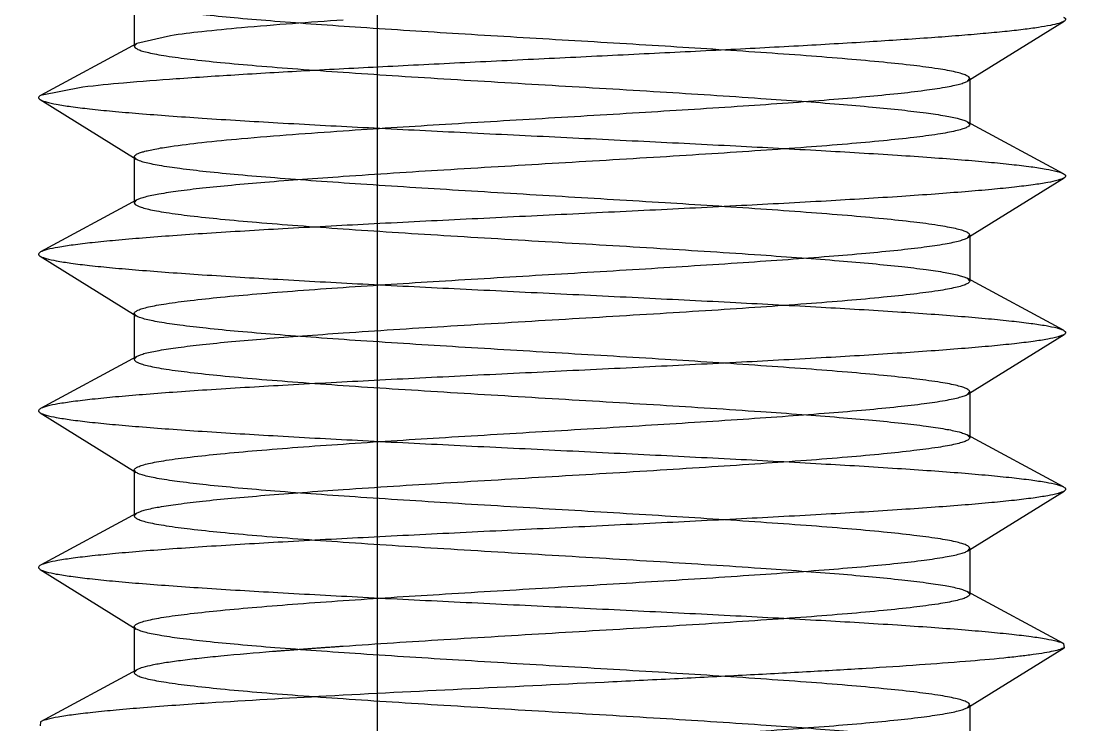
# Model space of a CAD drawing. Header units: inches. Extents: x -64 to 911, y 30 to 355.
# Drawn here: x 542.565 to 544.603, y 133.123 to 134.471 of the extents above; entities that cross this region are included whole.
import ezdxf

# ---------------------------------------------------------------- set-up
doc = ezdxf.new("R2010")
doc.units = ezdxf.units.IN
doc.layers.add('02___PRT_ALL_AXES', color=7, linetype='Continuous')
doc.layers.add('DEFAULT_2', color=8, linetype='Continuous')

msp = doc.modelspace()

# ---------------------------------------------------------------- linework, layer by layer
msp.add_arc((674.2081, -1221.0682), 1356.7628, 83.2637115, 96.7362885)
at = {"layer": '02___PRT_ALL_AXES'}
msp.add_line((543.246, 136.1946), (543.246, 132.2946), dxfattribs=at)
at = {"layer": 'DEFAULT_2'}
for p, q in [((542.7811, 134.511), (542.7811, 134.4232)), ((544.3774, 134.3565), (544.5617, 134.4708)), ((542.786, 134.4285), (542.6016, 134.3289)), ((542.786, 134.4285), (542.7811, 134.4232)), ((542.8502, 134.4432), (542.786, 134.4285)), ((542.6826, 134.3446), (542.6016, 134.3289)), ((544.3774, 134.3565), (544.3811, 134.361)), ((544.3811, 134.361), (544.3811, 134.2732)), ((542.6006, 134.3208), (542.7848, 134.2065)), ((544.3763, 134.2785), (544.3811, 134.2732)), ((544.5607, 134.1789), (544.3763, 134.2785)), ((542.7848, 134.2065), (542.7811, 134.2111)), ((542.7811, 134.211), (542.7811, 134.1232)), ((544.3774, 134.0565), (544.5617, 134.1708)), ((542.786, 134.1285), (542.6016, 134.0289)), ((542.786, 134.1285), (542.7811, 134.1233)), ((544.3774, 134.0565), (544.3811, 134.0611)), ((544.3811, 134.061), (544.3811, 133.9732)), ((542.6006, 134.0208), (542.7848, 133.9065)), ((544.5607, 133.8789), (544.3763, 133.9785)), ((544.3763, 133.9785), (544.3811, 133.9732)), ((542.7848, 133.9065), (542.7811, 133.9111)), ((542.7811, 133.911), (542.7811, 133.8232)), ((544.3774, 133.7565), (544.5617, 133.8708)), ((542.786, 133.8285), (542.6016, 133.7289)), ((542.786, 133.8285), (542.7811, 133.8233)), ((544.3774, 133.7565), (544.3811, 133.7611)), ((544.3811, 133.761), (544.3811, 133.6732)), ((542.6006, 133.7208), (542.7848, 133.6065)), ((544.5607, 133.5789), (544.3763, 133.6785)), ((544.3763, 133.6785), (544.3811, 133.6732)), ((542.7811, 133.611), (542.7811, 133.5232)), ((542.7848, 133.6065), (542.7811, 133.611)), ((544.3774, 133.4565), (544.5617, 133.5708)), ((542.786, 133.5285), (542.6016, 133.4289)), ((542.786, 133.5285), (542.7811, 133.5232)), ((544.3774, 133.4565), (544.3811, 133.4611)), ((544.3811, 133.461), (544.3811, 133.3732)), ((542.6006, 133.4208), (542.7848, 133.3065)), ((544.5607, 133.2789), (544.3763, 133.3785)), ((544.3763, 133.3785), (544.3811, 133.3733)), ((542.7811, 133.311), (542.7811, 133.2232)), ((542.7848, 133.3065), (542.7811, 133.311)), ((544.3774, 133.1565), (544.5617, 133.2708)), ((544.5607, 133.2789), (544.5617, 133.2708)), ((542.786, 133.2285), (542.6016, 133.1289)), ((542.786, 133.2285), (542.7811, 133.2232)), ((544.3774, 133.1565), (544.3811, 133.1611)), ((544.3811, 133.161), (544.3811, 133.0732)), ((542.6016, 133.1289), (542.6006, 133.1208))]:
    msp.add_line(p, q, dxfattribs=at)
for points, knots in [([(543.9811, 134.411), (543.9199, 134.4153), (543.793, 134.4234), (543.6, 134.4349), (543.4058, 134.4465), (543.2487, 134.4564), (543.1315, 134.4645), (543.0532, 134.4704), (542.9831, 134.4762), (542.9223, 134.4821), (542.8718, 134.4879), (542.8365, 134.493), (542.814, 134.4972), (542.8015, 134.5001), (542.792, 134.503), (542.7868, 134.5052), (542.7848, 134.5065)], [0, 0, 0, 0, 0.153218, 0.317576, 0.482929, 0.639051, 0.710601, 0.776305, 0.835151, 0.886229, 0.928771, 0.962152, 0.97526, 0.985931, 0.994163, 1, 1, 1, 1]), ([(544.5617, 134.4708), (544.5604, 134.4701), (544.5572, 134.4686), (544.5486, 134.4657), (544.5336, 134.4624), (544.5108, 134.4585), (544.4816, 134.4547), (544.4463, 134.4508), (544.4051, 134.4469), (544.3583, 134.443), (544.2856, 134.4376), (544.1834, 134.4309), (544.0491, 134.4231), (543.902, 134.4154), (543.7462, 134.4076), (543.5859, 134.3998), (543.4255, 134.392), (543.2693, 134.3842), (543.1216, 134.3765), (542.9865, 134.3687), (542.8675, 134.361), (542.768, 134.3534), (542.7085, 134.3477), (542.6826, 134.3446)], [0, 0, 0, 0, 0.002373, 0.005566, 0.014479, 0.026777, 0.042414, 0.061292, 0.083297, 0.108279, 0.136075, 0.199334, 0.271367, 0.350218, 0.433747, 0.519682, 0.605686, 0.689422, 0.768611, 0.841106, 0.904935, 0.958381, 1, 1, 1, 1]), ([(543.1811, 134.4732), (543.1163, 134.4688), (543.0258, 134.4622), (542.9156, 134.4516), (542.8702, 134.4462), (542.8502, 134.4432)], [0, 0, 0, 0, 0.587233, 0.818339, 1, 1, 1, 1]), ([(544.5607, 134.4789), (544.5617, 134.4783), (544.5634, 134.4773), (544.5648, 134.4753), (544.5646, 134.4738), (544.5637, 134.4722), (544.5625, 134.4714), (544.5617, 134.4708)], [0, 0, 0, 0, 0.316234, 0.52428, 0.615716, 0.718695, 1, 1, 1, 1]), ([(542.7811, 134.4232), (542.7811, 134.4221), (542.7826, 134.4202), (542.7852, 134.4184), (542.7897, 134.4161), (542.7975, 134.4134), (542.8094, 134.4104), (542.8246, 134.4073), (542.8512, 134.4029), (542.8922, 134.3976), (542.95, 134.3915), (543.0186, 134.3853), (543.0968, 134.3792), (543.1834, 134.373), (543.2767, 134.3668), (543.41, 134.3584), (543.5811, 134.3482), (543.7835, 134.3362), (543.9168, 134.3277), (543.9811, 134.3232)], [0, 0, 0, 0, 0.00295, 0.005141, 0.007933, 0.015451, 0.025629, 0.038473, 0.053961, 0.092635, 0.141061, 0.198439, 0.263811, 0.336068, 0.413978, 0.496216, 0.668027, 0.83984, 1, 1, 1, 1]), ([(544.3811, 134.361), (544.3811, 134.3622), (544.3797, 134.3641), (544.3771, 134.3659), (544.3726, 134.3682), (544.3648, 134.3709), (544.3529, 134.3739), (544.3377, 134.377), (544.3111, 134.3814), (544.2701, 134.3867), (544.2123, 134.3928), (544.1436, 134.3989), (544.0654, 134.4051), (544.0101, 134.4091), (543.9811, 134.411)], [0, 0, 0, 0, 0.008781, 0.015307, 0.023623, 0.046009, 0.076296, 0.114525, 0.16062, 0.275713, 0.419813, 0.590521, 0.785076, 1, 1, 1, 1]), ([(543.1811, 134.261), (543.2424, 134.2653), (543.3693, 134.2734), (543.5623, 134.2849), (543.7565, 134.2965), (543.9136, 134.3064), (544.0308, 134.3145), (544.1091, 134.3204), (544.1792, 134.3262), (544.24, 134.3321), (544.2905, 134.3379), (544.3258, 134.343), (544.3483, 134.3472), (544.3608, 134.3501), (544.3702, 134.353), (544.3755, 134.3552), (544.3774, 134.3565)], [0, 0, 0, 0, 0.153216, 0.317576, 0.482938, 0.639061, 0.710608, 0.776309, 0.835151, 0.886233, 0.928775, 0.962153, 0.975263, 0.985934, 0.994162, 1, 1, 1, 1]), ([(542.6016, 134.3289), (542.6006, 134.3283), (542.5989, 134.3273), (542.5975, 134.3253), (542.5977, 134.3238), (542.5986, 134.3222), (542.5997, 134.3214), (542.6006, 134.3208)], [0, 0, 0, 0, 0.316177, 0.5242, 0.615642, 0.718646, 1, 1, 1, 1]), ([(543.9811, 134.3232), (544.0072, 134.3214), (544.0572, 134.3179), (544.1285, 134.3124), (544.1923, 134.3069), (544.2478, 134.3014), (544.2942, 134.2959), (544.3308, 134.2905), (544.355, 134.2858), (544.369, 134.2817), (544.3742, 134.2796), (544.3763, 134.2785)], [0, 0, 0, 0, 0.196709, 0.377162, 0.538697, 0.679227, 0.796903, 0.890174, 0.95797, 0.982175, 1, 1, 1, 1]), ([(542.6006, 134.3208), (542.6021, 134.3199), (542.6058, 134.3183), (542.6162, 134.315), (542.6343, 134.3113), (542.6622, 134.307), (542.698, 134.3027), (542.7414, 134.2983), (542.792, 134.294), (542.8495, 134.2896), (542.9382, 134.2834), (543.0619, 134.276), (543.2227, 134.2673), (543.3959, 134.2586), (543.5754, 134.2499), (543.7552, 134.2411), (543.9289, 134.2324), (544.0907, 134.2237), (544.2154, 134.2163), (544.3051, 134.2102), (544.3633, 134.2058), (544.4149, 134.2014), (544.4592, 134.197), (544.496, 134.1927), (544.5249, 134.1884), (544.5439, 134.1847), (544.5549, 134.1814), (544.559, 134.1798), (544.5607, 134.1789)], [0, 0, 0, 0, 0.002609, 0.006215, 0.016495, 0.030864, 0.049236, 0.071466, 0.097374, 0.12674, 0.159315, 0.232952, 0.315767, 0.404918, 0.497345, 0.589873, 0.679323, 0.762625, 0.836921, 0.869882, 0.899668, 0.926025, 0.948731, 0.9676, 0.982482, 0.993281, 0.997142, 1, 1, 1, 1]), ([(542.8502, 134.231), (542.8702, 134.234), (542.9156, 134.2394), (543.0258, 134.25), (543.1163, 134.2566), (543.1811, 134.261)], [0, 0, 0, 0, 0.181661, 0.412767, 1, 1, 1, 1]), ([(544.3811, 134.2732), (544.3811, 134.2721), (544.3797, 134.2701), (544.3771, 134.2684), (544.3726, 134.2661), (544.3648, 134.2634), (544.3529, 134.2604), (544.3377, 134.2573), (544.311, 134.2529), (544.2701, 134.2476), (544.2123, 134.2415), (544.1436, 134.2353), (544.0654, 134.2292), (543.9789, 134.223), (543.8856, 134.2168), (543.7522, 134.2084), (543.5811, 134.1982), (543.3788, 134.1862), (543.2454, 134.1777), (543.1811, 134.1732)], [0, 0, 0, 0, 0.002951, 0.005146, 0.007942, 0.015464, 0.025643, 0.038495, 0.053986, 0.092668, 0.141097, 0.198479, 0.263849, 0.3361, 0.414004, 0.496239, 0.668049, 0.839853, 1, 1, 1, 1]), ([(542.7811, 134.2111), (542.7811, 134.212), (542.7824, 134.2142), (542.786, 134.2165), (542.7916, 134.2189), (542.7993, 134.2213), (542.8091, 134.2238), (542.8262, 134.2273), (542.8402, 134.2296), (542.8502, 134.231)], [0, 0, 0, 0, 0.037122, 0.093282, 0.175009, 0.284195, 0.421469, 0.586803, 1, 1, 1, 1]), ([(543.9811, 134.111), (543.9199, 134.1153), (543.793, 134.1234), (543.6, 134.1349), (543.4058, 134.1465), (543.2487, 134.1564), (543.1315, 134.1645), (543.0532, 134.1704), (542.9831, 134.1762), (542.9223, 134.1821), (542.8718, 134.1879), (542.8365, 134.193), (542.814, 134.1972), (542.8015, 134.2001), (542.792, 134.203), (542.7868, 134.2052), (542.7848, 134.2065)], [0, 0, 0, 0, 0.153218, 0.317581, 0.482939, 0.63906, 0.710609, 0.776313, 0.835158, 0.886237, 0.928777, 0.962156, 0.975262, 0.985934, 0.994165, 1, 1, 1, 1]), ([(544.5617, 134.1708), (544.5602, 134.1699), (544.5565, 134.1683), (544.5461, 134.165), (544.528, 134.1613), (544.5001, 134.157), (544.4643, 134.1527), (544.4209, 134.1483), (544.3702, 134.144), (544.3128, 134.1396), (544.2241, 134.1334), (544.1004, 134.126), (543.9396, 134.1173), (543.7664, 134.1086), (543.5869, 134.0999), (543.4071, 134.0911), (543.2334, 134.0824), (543.0716, 134.0737), (542.9469, 134.0663), (542.8572, 134.0602), (542.7989, 134.0558), (542.7474, 134.0514), (542.7031, 134.047), (542.6663, 134.0427), (542.6374, 134.0384), (542.6184, 134.0347), (542.6074, 134.0314), (542.6032, 134.0298), (542.6016, 134.0289)], [0, 0, 0, 0, 0.002609, 0.006215, 0.016495, 0.030863, 0.049236, 0.071466, 0.097374, 0.126739, 0.159315, 0.232952, 0.315766, 0.404918, 0.497344, 0.589872, 0.679323, 0.762625, 0.836921, 0.869883, 0.899668, 0.926026, 0.948731, 0.967601, 0.982482, 0.993281, 0.997143, 1, 1, 1, 1]), ([(543.1811, 134.1732), (543.1551, 134.1714), (543.1051, 134.1679), (543.0338, 134.1624), (542.97, 134.1569), (542.9145, 134.1514), (542.8681, 134.1459), (542.8315, 134.1405), (542.8073, 134.1358), (542.7933, 134.1317), (542.7881, 134.1296), (542.786, 134.1285)], [0, 0, 0, 0, 0.196689, 0.377166, 0.538713, 0.679238, 0.796915, 0.890177, 0.957976, 0.982174, 1, 1, 1, 1]), ([(544.5607, 134.1789), (544.5617, 134.1783), (544.5634, 134.1773), (544.5648, 134.1753), (544.5646, 134.1738), (544.5637, 134.1722), (544.5625, 134.1714), (544.5617, 134.1708)], [0, 0, 0, 0, 0.31624, 0.524287, 0.615693, 0.718671, 1, 1, 1, 1]), ([(542.7811, 134.1233), (542.7811, 134.1221), (542.7826, 134.1202), (542.7851, 134.1184), (542.7897, 134.1161), (542.7975, 134.1134), (542.8094, 134.1104), (542.8246, 134.1073), (542.8512, 134.1029), (542.8921, 134.0976), (542.95, 134.0915), (543.0186, 134.0853), (543.0968, 134.0792), (543.1833, 134.073), (543.2767, 134.0668), (543.41, 134.0584), (543.5811, 134.0482), (543.7835, 134.0362), (543.9168, 134.0277), (543.9811, 134.0232)], [0, 0, 0, 0, 0.002947, 0.005136, 0.007926, 0.015443, 0.025616, 0.038457, 0.053944, 0.092614, 0.141037, 0.198413, 0.263783, 0.336041, 0.413953, 0.496195, 0.668014, 0.839831, 1, 1, 1, 1]), ([(544.3811, 134.0611), (544.3811, 134.0622), (544.3797, 134.0642), (544.3771, 134.0659), (544.3726, 134.0682), (544.3648, 134.0709), (544.3528, 134.0739), (544.3376, 134.077), (544.311, 134.0814), (544.2701, 134.0867), (544.2122, 134.0928), (544.1436, 134.099), (544.0654, 134.1051), (544.0101, 134.1091), (543.9811, 134.111)], [0, 0, 0, 0, 0.008791, 0.015325, 0.02365, 0.046051, 0.07635, 0.11459, 0.160691, 0.27579, 0.419886, 0.590583, 0.785113, 1, 1, 1, 1]), ([(543.1811, 133.961), (543.2424, 133.9653), (543.3693, 133.9734), (543.5623, 133.9849), (543.7565, 133.9965), (543.9136, 134.0064), (544.0308, 134.0145), (544.1091, 134.0204), (544.1792, 134.0262), (544.2399, 134.0321), (544.2905, 134.0379), (544.3258, 134.043), (544.3483, 134.0472), (544.3608, 134.0501), (544.3702, 134.053), (544.3755, 134.0552), (544.3774, 134.0565)], [0, 0, 0, 0, 0.153218, 0.317574, 0.482933, 0.639057, 0.710606, 0.776307, 0.835148, 0.88623, 0.928773, 0.962152, 0.975262, 0.985934, 0.994162, 1, 1, 1, 1]), ([(542.6016, 134.0289), (542.6006, 134.0283), (542.5989, 134.0273), (542.5975, 134.0253), (542.5977, 134.0238), (542.5986, 134.0222), (542.5997, 134.0214), (542.6006, 134.0208)], [0, 0, 0, 0, 0.316188, 0.524273, 0.615666, 0.718639, 1, 1, 1, 1]), ([(542.6006, 134.0208), (542.6021, 134.0199), (542.6058, 134.0183), (542.6162, 134.015), (542.6343, 134.0113), (542.6622, 134.007), (542.698, 134.0027), (542.7414, 133.9983), (542.792, 133.994), (542.8495, 133.9896), (542.9382, 133.9834), (543.0619, 133.976), (543.2227, 133.9673), (543.3959, 133.9586), (543.5754, 133.9499), (543.7552, 133.9411), (543.9289, 133.9324), (544.0907, 133.9237), (544.2154, 133.9163), (544.3051, 133.9102), (544.3633, 133.9058), (544.4149, 133.9014), (544.4592, 133.897), (544.496, 133.8927), (544.5249, 133.8884), (544.5439, 133.8847), (544.5549, 133.8814), (544.559, 133.8798), (544.5607, 133.8789)], [0, 0, 0, 0, 0.00261, 0.006214, 0.016495, 0.030863, 0.049236, 0.071466, 0.097374, 0.126739, 0.159315, 0.232952, 0.315766, 0.404918, 0.497344, 0.589872, 0.679323, 0.762625, 0.836921, 0.869883, 0.899668, 0.926026, 0.948731, 0.967601, 0.982482, 0.993282, 0.997143, 1, 1, 1, 1]), ([(543.9811, 134.0232), (544.0072, 134.0214), (544.0572, 134.0179), (544.1285, 134.0124), (544.1923, 134.0069), (544.2478, 134.0014), (544.2942, 133.9959), (544.3308, 133.9905), (544.355, 133.9858), (544.369, 133.9817), (544.3742, 133.9796), (544.3763, 133.9785)], [0, 0, 0, 0, 0.196694, 0.377168, 0.538707, 0.679228, 0.796904, 0.890171, 0.957973, 0.982173, 1, 1, 1, 1]), ([(542.7811, 133.9111), (542.7811, 133.9122), (542.7826, 133.9142), (542.7852, 133.9159), (542.7897, 133.9182), (542.7975, 133.9209), (542.8094, 133.9239), (542.8246, 133.927), (542.8513, 133.9314), (542.8922, 133.9367), (542.95, 133.9428), (543.0187, 133.949), (543.0969, 133.9551), (543.1521, 133.9591), (543.1811, 133.961)], [0, 0, 0, 0, 0.008784, 0.015319, 0.023645, 0.046036, 0.076327, 0.114569, 0.160663, 0.27576, 0.419842, 0.590545, 0.785109, 1, 1, 1, 1]), ([(544.3811, 133.9732), (544.3811, 133.9721), (544.3797, 133.9701), (544.3771, 133.9684), (544.3726, 133.9661), (544.3648, 133.9634), (544.3529, 133.9604), (544.3377, 133.9573), (544.3111, 133.9529), (544.2701, 133.9476), (544.2123, 133.9415), (544.1436, 133.9353), (544.0654, 133.9292), (543.9789, 133.923), (543.8856, 133.9168), (543.7522, 133.9084), (543.5812, 133.8982), (543.3788, 133.8862), (543.2454, 133.8777), (543.1811, 133.8732)], [0, 0, 0, 0, 0.002952, 0.005145, 0.00794, 0.015464, 0.025644, 0.038492, 0.053984, 0.092663, 0.141093, 0.198474, 0.263843, 0.336096, 0.414, 0.496232, 0.668041, 0.839849, 1, 1, 1, 1]), ([(543.9811, 133.811), (543.9199, 133.8153), (543.793, 133.8234), (543.6, 133.8349), (543.4058, 133.8465), (543.2487, 133.8564), (543.1315, 133.8645), (543.0532, 133.8704), (542.9831, 133.8762), (542.9223, 133.8821), (542.8718, 133.8879), (542.8365, 133.893), (542.814, 133.8972), (542.8015, 133.9001), (542.792, 133.903), (542.7868, 133.9052), (542.7848, 133.9065)], [0, 0, 0, 0, 0.15322, 0.317586, 0.482947, 0.639065, 0.710612, 0.776315, 0.83516, 0.886237, 0.928778, 0.962156, 0.975262, 0.985932, 0.994163, 1, 1, 1, 1]), ([(544.5607, 133.8789), (544.5617, 133.8783), (544.5634, 133.8773), (544.5648, 133.8753), (544.5646, 133.8738), (544.5637, 133.8722), (544.5625, 133.8714), (544.5617, 133.8708)], [0, 0, 0, 0, 0.316134, 0.524251, 0.615637, 0.718599, 1, 1, 1, 1]), ([(544.5617, 133.8708), (544.5602, 133.8699), (544.5565, 133.8683), (544.5461, 133.865), (544.528, 133.8613), (544.5001, 133.857), (544.4643, 133.8527), (544.4209, 133.8483), (544.3702, 133.844), (544.3128, 133.8396), (544.2241, 133.8334), (544.1004, 133.826), (543.9396, 133.8173), (543.7664, 133.8086), (543.5869, 133.7999), (543.4071, 133.7911), (543.2334, 133.7824), (543.0716, 133.7737), (542.9469, 133.7663), (542.8572, 133.7602), (542.7989, 133.7558), (542.7474, 133.7514), (542.7031, 133.747), (542.6663, 133.7427), (542.6374, 133.7384), (542.6184, 133.7347), (542.6074, 133.7314), (542.6032, 133.7298), (542.6016, 133.7289)], [0, 0, 0, 0, 0.00261, 0.006215, 0.016495, 0.030864, 0.049236, 0.071466, 0.097374, 0.126739, 0.159315, 0.232952, 0.315766, 0.404918, 0.497344, 0.589872, 0.679323, 0.762625, 0.836921, 0.869883, 0.899668, 0.926026, 0.948731, 0.967601, 0.982482, 0.993281, 0.997144, 1, 1, 1, 1]), ([(543.1811, 133.8732), (543.1551, 133.8714), (543.1051, 133.8679), (543.0338, 133.8624), (542.97, 133.8569), (542.9145, 133.8514), (542.8681, 133.8459), (542.8315, 133.8405), (542.8073, 133.8358), (542.7933, 133.8317), (542.7881, 133.8296), (542.786, 133.8285)], [0, 0, 0, 0, 0.196688, 0.377167, 0.538715, 0.679241, 0.796918, 0.890181, 0.95798, 0.982176, 1, 1, 1, 1]), ([(542.7811, 133.8233), (542.7811, 133.8221), (542.7825, 133.8202), (542.7851, 133.8184), (542.7897, 133.8161), (542.7975, 133.8134), (542.8094, 133.8104), (542.8246, 133.8073), (542.8512, 133.8029), (542.8921, 133.7976), (542.9499, 133.7915), (543.0186, 133.7853), (543.0968, 133.7792), (543.1833, 133.773), (543.2766, 133.7668), (543.41, 133.7585), (543.5811, 133.7482), (543.7835, 133.7362), (543.9168, 133.7277), (543.9811, 133.7232)], [0, 0, 0, 0, 0.002946, 0.005135, 0.007924, 0.015439, 0.025611, 0.038451, 0.053937, 0.092606, 0.141029, 0.198403, 0.26377, 0.336027, 0.41394, 0.496183, 0.668009, 0.839828, 1, 1, 1, 1]), ([(544.3811, 133.7611), (544.3811, 133.7623), (544.3797, 133.7642), (544.3771, 133.7659), (544.3726, 133.7682), (544.3647, 133.7709), (544.3528, 133.7739), (544.3376, 133.777), (544.311, 133.7814), (544.27, 133.7867), (544.2122, 133.7928), (544.1436, 133.799), (544.0654, 133.8051), (544.0101, 133.8091), (543.9811, 133.811)], [0, 0, 0, 0, 0.008794, 0.015337, 0.02367, 0.046073, 0.076375, 0.114626, 0.160725, 0.275833, 0.419915, 0.590608, 0.785148, 1, 1, 1, 1]), ([(543.1811, 133.661), (543.2424, 133.6653), (543.3693, 133.6734), (543.5623, 133.6849), (543.7565, 133.6965), (543.9136, 133.7064), (544.0308, 133.7145), (544.1091, 133.7204), (544.1792, 133.7262), (544.2399, 133.7321), (544.2905, 133.7379), (544.3258, 133.743), (544.3483, 133.7472), (544.3608, 133.7501), (544.3702, 133.753), (544.3755, 133.7552), (544.3774, 133.7565)], [0, 0, 0, 0, 0.153219, 0.317574, 0.48293, 0.639055, 0.710604, 0.776306, 0.83515, 0.886228, 0.928771, 0.962153, 0.97526, 0.985931, 0.994163, 1, 1, 1, 1]), ([(542.6016, 133.7289), (542.6006, 133.7283), (542.5989, 133.7273), (542.5975, 133.7253), (542.5977, 133.7238), (542.5986, 133.7222), (542.5997, 133.7214), (542.6006, 133.7208)], [0, 0, 0, 0, 0.316095, 0.524232, 0.615621, 0.718565, 1, 1, 1, 1]), ([(542.6006, 133.7208), (542.6021, 133.7199), (542.6058, 133.7183), (542.6162, 133.715), (542.6343, 133.7113), (542.6622, 133.707), (542.698, 133.7027), (542.7414, 133.6983), (542.792, 133.694), (542.8495, 133.6896), (542.9382, 133.6834), (543.0619, 133.676), (543.2227, 133.6673), (543.3959, 133.6586), (543.5754, 133.6499), (543.7552, 133.6411), (543.9289, 133.6324), (544.0907, 133.6237), (544.2154, 133.6163), (544.3051, 133.6102), (544.3633, 133.6058), (544.4149, 133.6014), (544.4592, 133.597), (544.496, 133.5927), (544.5249, 133.5884), (544.5439, 133.5847), (544.5549, 133.5814), (544.559, 133.5798), (544.5607, 133.5789)], [0, 0, 0, 0, 0.002611, 0.006215, 0.016495, 0.030864, 0.049236, 0.071467, 0.097374, 0.12674, 0.159315, 0.232952, 0.315766, 0.404918, 0.497344, 0.589872, 0.679323, 0.762625, 0.836921, 0.869882, 0.899668, 0.926025, 0.948731, 0.9676, 0.982482, 0.993281, 0.997144, 1, 1, 1, 1]), ([(543.9811, 133.7232), (544.0072, 133.7214), (544.0572, 133.7179), (544.1285, 133.7124), (544.1923, 133.7069), (544.2478, 133.7014), (544.2942, 133.6959), (544.3308, 133.6905), (544.355, 133.6858), (544.369, 133.6817), (544.3742, 133.6796), (544.3763, 133.6785)], [0, 0, 0, 0, 0.196695, 0.377171, 0.538713, 0.679234, 0.796907, 0.890171, 0.957972, 0.982173, 1, 1, 1, 1]), ([(544.3811, 133.6732), (544.3811, 133.6721), (544.3797, 133.6701), (544.3771, 133.6684), (544.3726, 133.6661), (544.3648, 133.6634), (544.3529, 133.6604), (544.3377, 133.6573), (544.3111, 133.6529), (544.2701, 133.6476), (544.2123, 133.6415), (544.1437, 133.6353), (544.0654, 133.6292), (543.9789, 133.623), (543.8856, 133.6168), (543.7523, 133.6084), (543.5812, 133.5982), (543.3788, 133.5862), (543.2454, 133.5777), (543.1811, 133.5732)], [0, 0, 0, 0, 0.002949, 0.005141, 0.007934, 0.015455, 0.025632, 0.038476, 0.053965, 0.092638, 0.141064, 0.198443, 0.263812, 0.336068, 0.413976, 0.496211, 0.668025, 0.83984, 1, 1, 1, 1]), ([(542.7811, 133.611), (542.7811, 133.6122), (542.7826, 133.6141), (542.7852, 133.6159), (542.7897, 133.6182), (542.7975, 133.6209), (542.8094, 133.6239), (542.8246, 133.627), (542.8512, 133.6314), (542.8922, 133.6367), (542.95, 133.6428), (543.0187, 133.6489), (543.0969, 133.6551), (543.1521, 133.6591), (543.1811, 133.661)], [0, 0, 0, 0, 0.00878, 0.01531, 0.023632, 0.046016, 0.076301, 0.114539, 0.16063, 0.275726, 0.419811, 0.590519, 0.785094, 1, 1, 1, 1]), ([(543.9811, 133.511), (543.9199, 133.5153), (543.793, 133.5234), (543.6, 133.5349), (543.4058, 133.5465), (543.2487, 133.5564), (543.1315, 133.5645), (543.0532, 133.5704), (542.9831, 133.5762), (542.9223, 133.5821), (542.8718, 133.5879), (542.8365, 133.593), (542.814, 133.5972), (542.8015, 133.6001), (542.792, 133.603), (542.7868, 133.6052), (542.7848, 133.6065)], [0, 0, 0, 0, 0.153218, 0.317583, 0.482946, 0.639064, 0.71061, 0.776313, 0.835158, 0.886236, 0.928778, 0.962156, 0.975263, 0.985933, 0.994163, 1, 1, 1, 1]), ([(544.5617, 133.5708), (544.5602, 133.5699), (544.5565, 133.5683), (544.5461, 133.565), (544.528, 133.5613), (544.5001, 133.557), (544.4643, 133.5527), (544.4209, 133.5483), (544.3702, 133.544), (544.3128, 133.5396), (544.2241, 133.5334), (544.1004, 133.526), (543.9396, 133.5173), (543.7664, 133.5086), (543.5869, 133.4999), (543.4071, 133.4911), (543.2334, 133.4824), (543.0716, 133.4737), (542.9469, 133.4663), (542.8572, 133.4602), (542.7989, 133.4558), (542.7474, 133.4514), (542.7031, 133.447), (542.6663, 133.4427), (542.6374, 133.4384), (542.6184, 133.4347), (542.6074, 133.4314), (542.6032, 133.4298), (542.6016, 133.4289)], [0, 0, 0, 0, 0.002611, 0.006216, 0.016495, 0.030865, 0.049236, 0.071467, 0.097374, 0.12674, 0.159315, 0.232952, 0.315766, 0.404918, 0.497344, 0.589872, 0.679323, 0.762625, 0.836921, 0.869882, 0.899668, 0.926025, 0.948731, 0.967599, 0.982482, 0.99328, 0.997143, 1, 1, 1, 1]), ([(543.1811, 133.5732), (543.1551, 133.5714), (543.1051, 133.5679), (543.0338, 133.5624), (542.97, 133.5569), (542.9145, 133.5514), (542.8681, 133.5459), (542.8315, 133.5405), (542.8073, 133.5358), (542.7933, 133.5317), (542.7881, 133.5296), (542.786, 133.5285)], [0, 0, 0, 0, 0.196706, 0.377159, 0.5387, 0.679232, 0.796908, 0.890176, 0.957971, 0.982175, 1, 1, 1, 1]), ([(544.5607, 133.5789), (544.5617, 133.5783), (544.5634, 133.5773), (544.5648, 133.5753), (544.5646, 133.5738), (544.5637, 133.5722), (544.5625, 133.5714), (544.5617, 133.5708)], [0, 0, 0, 0, 0.316079, 0.524229, 0.615631, 0.71856, 1, 1, 1, 1]), ([(542.7811, 133.5232), (542.7811, 133.5221), (542.7826, 133.5202), (542.7851, 133.5184), (542.7897, 133.5161), (542.7975, 133.5134), (542.8094, 133.5104), (542.8246, 133.5073), (542.8512, 133.5029), (542.8921, 133.4976), (542.95, 133.4915), (543.0186, 133.4853), (543.0968, 133.4792), (543.1834, 133.473), (543.2767, 133.4668), (543.41, 133.4584), (543.5811, 133.4482), (543.7835, 133.4362), (543.9168, 133.4277), (543.9811, 133.4232)], [0, 0, 0, 0, 0.002947, 0.005139, 0.007933, 0.015449, 0.025623, 0.03847, 0.053957, 0.092632, 0.141056, 0.198434, 0.263803, 0.336055, 0.413965, 0.496205, 0.668025, 0.839839, 1, 1, 1, 1]), ([(544.3811, 133.4611), (544.3811, 133.4623), (544.3797, 133.4642), (544.3771, 133.4659), (544.3726, 133.4682), (544.3647, 133.4709), (544.3528, 133.4739), (544.3376, 133.477), (544.311, 133.4814), (544.27, 133.4867), (544.2122, 133.4928), (544.1436, 133.499), (544.0654, 133.5051), (544.0101, 133.5091), (543.9811, 133.511)], [0, 0, 0, 0, 0.008795, 0.015338, 0.023672, 0.046077, 0.07638, 0.114631, 0.16073, 0.275838, 0.419918, 0.59061, 0.78515, 1, 1, 1, 1]), ([(543.1811, 133.361), (543.2424, 133.3653), (543.3693, 133.3734), (543.5623, 133.3849), (543.7565, 133.3965), (543.9136, 133.4064), (544.0308, 133.4145), (544.1091, 133.4204), (544.1792, 133.4262), (544.2399, 133.4321), (544.2905, 133.4379), (544.3258, 133.443), (544.3483, 133.4472), (544.3608, 133.4501), (544.3702, 133.453), (544.3755, 133.4552), (544.3774, 133.4565)], [0, 0, 0, 0, 0.153218, 0.317575, 0.482929, 0.639053, 0.710602, 0.776306, 0.835151, 0.886228, 0.92877, 0.962152, 0.97526, 0.985931, 0.994164, 1, 1, 1, 1]), ([(542.6016, 133.4289), (542.6006, 133.4283), (542.5989, 133.4273), (542.5975, 133.4253), (542.5977, 133.4238), (542.5986, 133.4222), (542.5997, 133.4214), (542.6006, 133.4208)], [0, 0, 0, 0, 0.316086, 0.524239, 0.61566, 0.718593, 1, 1, 1, 1]), ([(542.6006, 133.4208), (542.6021, 133.4199), (542.6058, 133.4183), (542.6162, 133.415), (542.6343, 133.4113), (542.6622, 133.407), (542.698, 133.4027), (542.7414, 133.3983), (542.792, 133.3939), (542.8495, 133.3896), (542.9382, 133.3834), (543.0619, 133.376), (543.2227, 133.3673), (543.3959, 133.3586), (543.5754, 133.3499), (543.7552, 133.3411), (543.9289, 133.3324), (544.0907, 133.3237), (544.2154, 133.3163), (544.3051, 133.3102), (544.3633, 133.3058), (544.4149, 133.3014), (544.4592, 133.297), (544.496, 133.2927), (544.5249, 133.2884), (544.5439, 133.2847), (544.5549, 133.2814), (544.559, 133.2798), (544.5607, 133.2789)], [0, 0, 0, 0, 0.002611, 0.006217, 0.016495, 0.030866, 0.049236, 0.071468, 0.097374, 0.126741, 0.159315, 0.232952, 0.315766, 0.404918, 0.497344, 0.589872, 0.679323, 0.762625, 0.836921, 0.869881, 0.899668, 0.926024, 0.948731, 0.967599, 0.982482, 0.993279, 0.997143, 1, 1, 1, 1]), ([(543.9811, 133.4232), (544.0072, 133.4214), (544.0572, 133.4179), (544.1285, 133.4124), (544.1923, 133.4069), (544.2478, 133.4014), (544.2942, 133.3959), (544.3308, 133.3905), (544.355, 133.3858), (544.369, 133.3817), (544.3742, 133.3796), (544.3763, 133.3785)], [0, 0, 0, 0, 0.196694, 0.37717, 0.538715, 0.679238, 0.796912, 0.890174, 0.957973, 0.982173, 1, 1, 1, 1]), ([(544.3811, 133.3733), (544.3811, 133.3721), (544.3797, 133.3702), (544.3771, 133.3684), (544.3726, 133.3661), (544.3648, 133.3634), (544.3529, 133.3604), (544.3377, 133.3573), (544.3111, 133.3529), (544.2702, 133.3476), (544.2123, 133.3415), (544.1437, 133.3353), (544.0655, 133.3292), (543.979, 133.323), (543.8856, 133.3168), (543.7523, 133.3084), (543.5812, 133.2982), (543.3788, 133.2862), (543.2455, 133.2777), (543.1811, 133.2732)], [0, 0, 0, 0, 0.002947, 0.005136, 0.007927, 0.015444, 0.025617, 0.038458, 0.053944, 0.092613, 0.141036, 0.198414, 0.263784, 0.336042, 0.413955, 0.496194, 0.668012, 0.839832, 1, 1, 1, 1]), ([(542.7811, 133.311), (542.7811, 133.3122), (542.7826, 133.3141), (542.7852, 133.3159), (542.7897, 133.3182), (542.7975, 133.3209), (542.8094, 133.3239), (542.8246, 133.327), (542.8512, 133.3314), (542.8922, 133.3367), (542.95, 133.3428), (543.0187, 133.3489), (543.0969, 133.3551), (543.1521, 133.3591), (543.1811, 133.361)], [0, 0, 0, 0, 0.008779, 0.015303, 0.023617, 0.045999, 0.076283, 0.11451, 0.160603, 0.275693, 0.419793, 0.590504, 0.785066, 1, 1, 1, 1]), ([(543.9811, 133.211), (543.9199, 133.2153), (543.793, 133.2234), (543.6, 133.2349), (543.4058, 133.2465), (543.2487, 133.2564), (543.1315, 133.2645), (543.0532, 133.2704), (542.9831, 133.2762), (542.9223, 133.2821), (542.8718, 133.2879), (542.8365, 133.293), (542.814, 133.2972), (542.8015, 133.3001), (542.792, 133.303), (542.7868, 133.3052), (542.7848, 133.3065)], [0, 0, 0, 0, 0.153216, 0.317579, 0.482941, 0.639062, 0.710608, 0.77631, 0.835153, 0.886235, 0.928776, 0.962154, 0.975263, 0.985935, 0.994162, 1, 1, 1, 1]), ([(543.0456, 133.2632), (543.0127, 133.2606), (542.966, 133.2566), (542.9072, 133.2505), (542.8712, 133.2462), (542.8411, 133.242), (542.817, 133.2378), (542.7993, 133.2337), (542.7896, 133.2304), (542.786, 133.2285)], [0, 0, 0, 0, 0.377008, 0.53654, 0.674916, 0.791104, 0.884299, 0.95393, 1, 1, 1, 1]), ([(544.5617, 133.2708), (544.5593, 133.2694), (544.5526, 133.2669), (544.5401, 133.2637), (544.523, 133.2605), (544.5014, 133.2573), (544.4753, 133.254), (544.4321, 133.2493), (544.368, 133.2437), (544.2801, 133.2372), (544.1786, 133.2306), (544.0656, 133.2241), (543.9432, 133.2175), (543.8138, 133.2109), (543.6347, 133.2021), (543.4125, 133.1915), (543.1598, 133.1787), (542.9981, 133.1695), (542.9228, 133.1646)], [0, 0, 0, 0, 0.005115, 0.012939, 0.023519, 0.036836, 0.052837, 0.071457, 0.116194, 0.170212, 0.23248, 0.301802, 0.376848, 0.456172, 0.538246, 0.704294, 0.862243, 1, 1, 1, 1]), ([(542.7811, 133.2232), (542.7811, 133.2221), (542.7826, 133.2201), (542.7852, 133.2184), (542.7897, 133.2161), (542.7975, 133.2134), (542.8094, 133.2104), (542.8246, 133.2073), (542.8512, 133.2029), (542.8922, 133.1976), (542.95, 133.1915), (543.0186, 133.1853), (543.0969, 133.1792), (543.1834, 133.173), (543.2767, 133.1668), (543.4101, 133.1584), (543.5811, 133.1482), (543.7835, 133.1362), (543.9168, 133.1277), (543.9811, 133.1232)], [0, 0, 0, 0, 0.002951, 0.005144, 0.007939, 0.015462, 0.025642, 0.03849, 0.053982, 0.092662, 0.141093, 0.198474, 0.263842, 0.336094, 0.413999, 0.496234, 0.668047, 0.83985, 1, 1, 1, 1]), ([(544.3811, 133.1611), (544.3811, 133.1623), (544.3797, 133.1642), (544.3771, 133.1659), (544.3726, 133.1682), (544.3647, 133.1709), (544.3528, 133.1739), (544.3376, 133.177), (544.311, 133.1814), (544.27, 133.1867), (544.2122, 133.1928), (544.1436, 133.199), (544.0654, 133.2051), (544.0101, 133.2091), (543.9811, 133.211)], [0, 0, 0, 0, 0.008794, 0.015336, 0.023669, 0.046074, 0.076376, 0.114625, 0.160724, 0.275828, 0.419909, 0.590602, 0.785143, 1, 1, 1, 1]), ([(542.9228, 133.1646), (542.8813, 133.1619), (542.8225, 133.1577), (542.7487, 133.1515), (542.704, 133.1471), (542.6669, 133.1428), (542.6377, 133.1385), (542.6185, 133.1347), (542.6074, 133.1314), (542.6033, 133.1298), (542.6016, 133.1289)], [0, 0, 0, 0, 0.384794, 0.546474, 0.685732, 0.801441, 0.892708, 0.958874, 0.982525, 1, 1, 1, 1]), ([(543.1811, 133.061), (543.2424, 133.0653), (543.3693, 133.0734), (543.5623, 133.0849), (543.7565, 133.0965), (543.9136, 133.1064), (544.0308, 133.1145), (544.1091, 133.1204), (544.1792, 133.1262), (544.2399, 133.1321), (544.2905, 133.1379), (544.3258, 133.143), (544.3483, 133.1472), (544.3608, 133.1501), (544.3702, 133.153), (544.3755, 133.1552), (544.3774, 133.1565)], [0, 0, 0, 0, 0.153217, 0.317576, 0.482929, 0.639051, 0.710601, 0.776305, 0.835152, 0.886229, 0.928771, 0.962153, 0.97526, 0.985931, 0.994163, 1, 1, 1, 1]), ([(543.9811, 133.1232), (544.0072, 133.1214), (544.0572, 133.1179), (544.1285, 133.1124), (544.1923, 133.1069), (544.2478, 133.1014), (544.2942, 133.0959), (544.3308, 133.0905), (544.355, 133.0858), (544.369, 133.0817), (544.3742, 133.0796), (544.3763, 133.0785)], [0, 0, 0, 0, 0.19669, 0.377167, 0.538714, 0.679239, 0.796915, 0.890177, 0.957976, 0.982174, 1, 1, 1, 1])]:
    msp.add_open_spline(points, degree=3, knots=knots, dxfattribs=at)
msp.add_rational_spline([(543.1811, 133.2732), (543.1134, 133.2686), (543.0456, 133.2632)], [1, 0.999986040769, 1], degree=2, dxfattribs=at)

doc.saveas('drawing.dxf')
